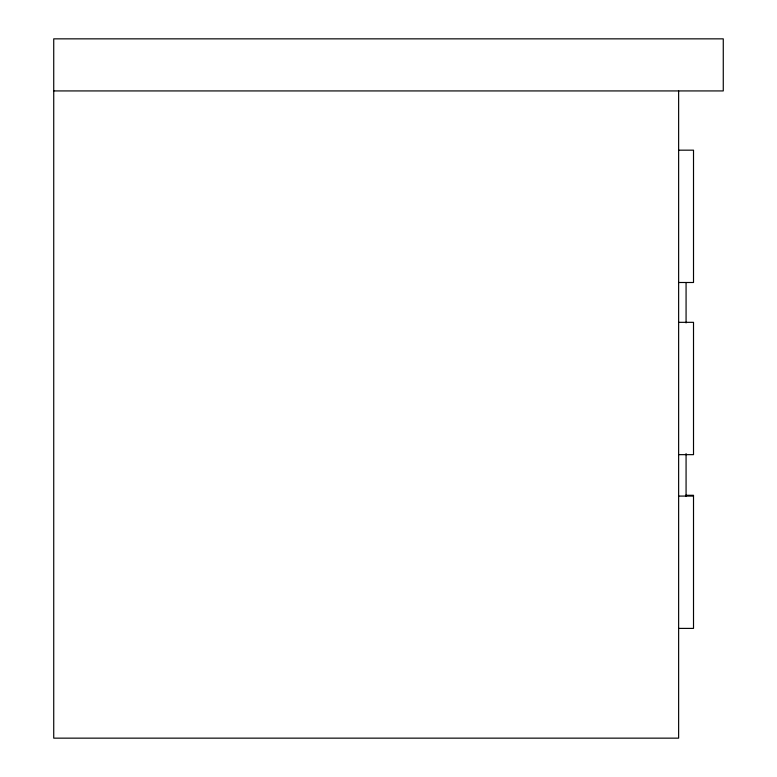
<?xml version="1.0" encoding="UTF-8"?>
<svg xmlns="http://www.w3.org/2000/svg" width="777" height="777" viewBox="0 0 777 777"><rect width="100%" height="100%" fill="white"/><g stroke="black" fill="none" stroke-linecap="round" stroke-linejoin="round"><path stroke-width="1.17" d="M53.73 90.928L723.27 90.928L723.27 38.85L53.73 38.85L53.73 738.15L678.632 738.15L678.632 90.928M678.632 150.175L693.511 150.175L693.511 282.498L678.632 282.498M678.632 322.329L693.511 322.329L693.511 454.652L678.632 454.652M685.499 495.289L693.511 495.289L693.511 628.399L678.632 628.399M678.632 496.076L693.511 496.076M686.072 282.77L686.072 322.941M686.072 453.583L686.072 496.377"/></g></svg>
